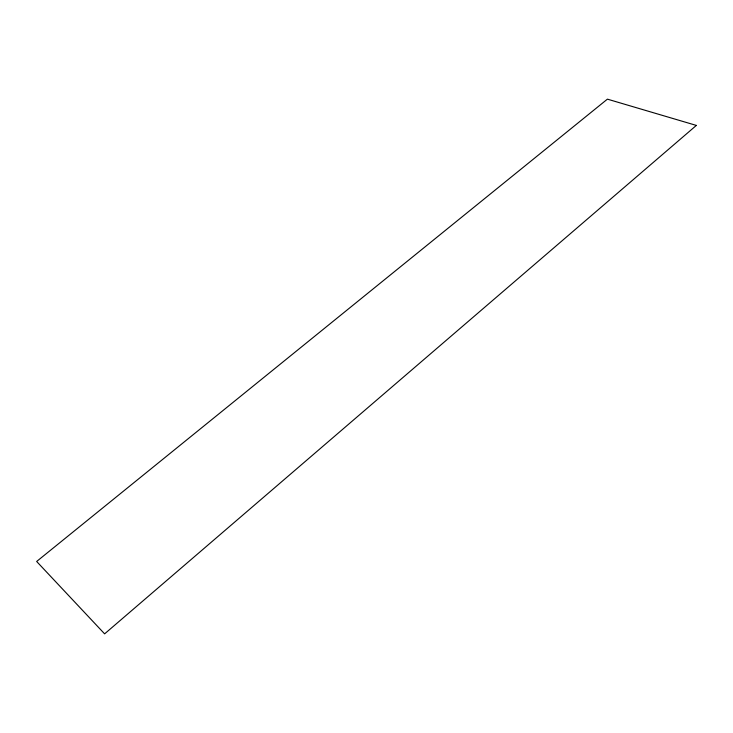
<?xml version="1.0" encoding="UTF-8"?>
<svg xmlns="http://www.w3.org/2000/svg" width="733" height="733" viewBox="0 0 733 733"><rect width="100%" height="100%" fill="white"/><g stroke="black" fill="none" stroke-linecap="round" stroke-linejoin="round"><path stroke-width="1.1" d="M696.35 125.416L104.617 633.853L36.65 561.469L607.41 99.147L696.35 125.416"/></g></svg>
